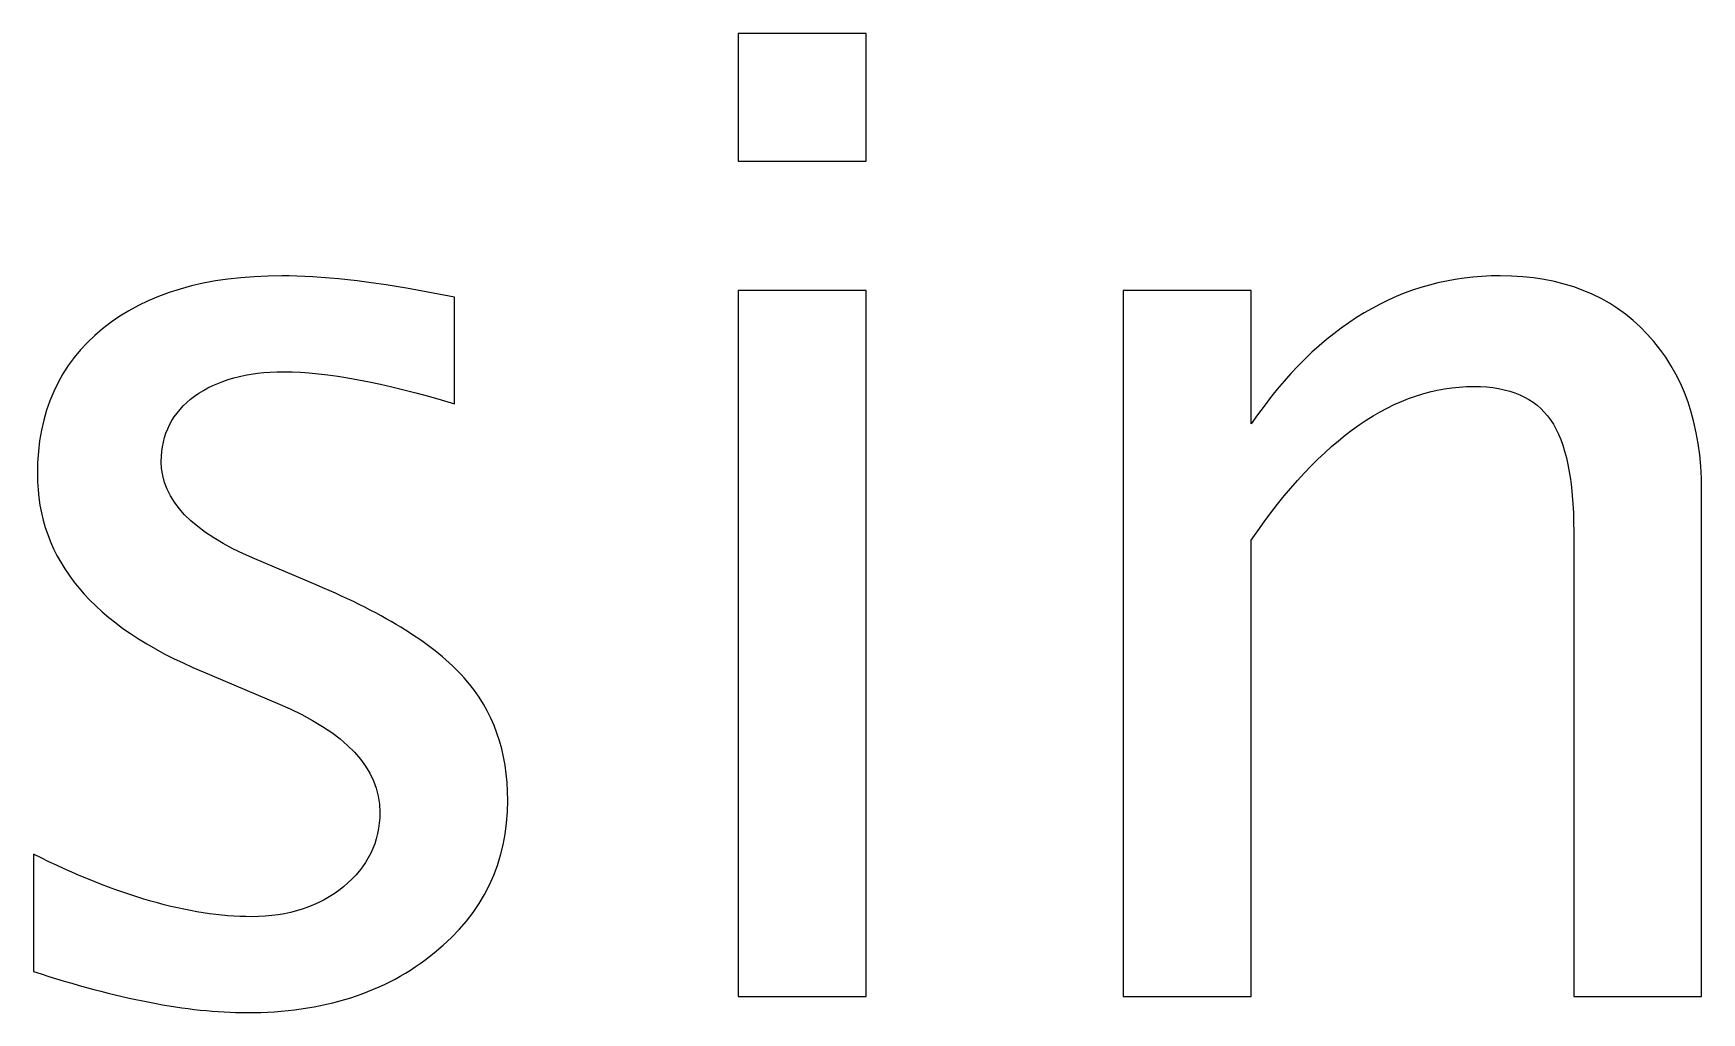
# Model space of a CAD drawing. Header units: centimetres. Extents: x -11.7 to 11.7, y -12.7 to 14.1.
# Drawn here: x -7.742 to -6.152, y 4.125 to 5.058 of the extents above; entities that cross this region are included whole.
import ezdxf

# ---------------------------------------------------------------- set-up
doc = ezdxf.new("R2010")
doc.units = ezdxf.units.CM
doc.header["$MEASUREMENT"] = 0
doc.layers.add('Layer 1', color=7, linetype='Continuous')

msp = doc.modelspace()

# ---------------------------------------------------------------- linework, layer by layer
at = {"layer": 'Layer 1'}
for points, knots in [([(-7.06988, 4.93626), (-7.06988, 4.93626), (-7.06988, 5.05818), (-7.06988, 5.05818), (-7.06988, 5.05818), (-7.06988, 5.05818), (-6.94796, 5.05818), (-6.94796, 5.05818), (-6.94796, 5.05818), (-6.94796, 5.05818), (-6.94796, 4.93626), (-6.94796, 4.93626), (-6.94796, 4.93626), (-6.94796, 4.93626), (-7.06988, 4.93626), (-7.06988, 4.93626)], [0, 0, 0, 0, 0.2, 0.2, 0.2, 0.2, 0.4, 0.4, 0.4, 0.4, 0.6, 0.6, 0.6, 0.6, 1, 1, 1, 1]), ([(-7.7415, 4.1641), (-7.7415, 4.1641), (-7.7415, 4.27586), (-7.7415, 4.27586), (-7.7415, 4.27586), (-7.6617, 4.23607), (-7.59249, 4.21617), (-7.53343, 4.21617), (-7.53343, 4.21617), (-7.49829, 4.21617), (-7.46908, 4.2257), (-7.44601, 4.24475), (-7.44601, 4.24475), (-7.42294, 4.26358), (-7.4113, 4.28729), (-7.4113, 4.31587), (-7.4113, 4.31587), (-7.4113, 4.35756), (-7.44368, 4.39207), (-7.50845, 4.41937), (-7.50845, 4.41937), (-7.50845, 4.41937), (-7.57979, 4.44964), (-7.57979, 4.44964), (-7.57979, 4.44964), (-7.68498, 4.49324), (-7.73769, 4.55632), (-7.73769, 4.63823), (-7.73769, 4.63823), (-7.73769, 4.69687), (-7.71695, 4.74301), (-7.67546, 4.77666), (-7.67546, 4.77666), (-7.63397, 4.81032), (-7.57703, 4.82704), (-7.50486, 4.82704), (-7.50486, 4.82704), (-7.46739, 4.82704), (-7.42082, 4.82196), (-7.36558, 4.81159), (-7.36558, 4.81159), (-7.36558, 4.81159), (-7.34018, 4.80672), (-7.34018, 4.80672), (-7.34018, 4.80672), (-7.34018, 4.80672), (-7.34018, 4.70512), (-7.34018, 4.70512), (-7.34018, 4.70512), (-7.40812, 4.72544), (-7.46231, 4.7356), (-7.50274, 4.7356), (-7.50274, 4.7356), (-7.5383, 4.7356), (-7.56645, 4.72777), (-7.58783, 4.71232), (-7.58783, 4.71232), (-7.609, 4.69687), (-7.61958, 4.67612), (-7.61958, 4.65009), (-7.61958, 4.65009), (-7.61958, 4.61347), (-7.58995, 4.58235), (-7.53047, 4.55717), (-7.53047, 4.55717), (-7.53047, 4.55717), (-7.47184, 4.5324), (-7.47184, 4.5324), (-7.47184, 4.5324), (-7.40537, 4.50446), (-7.35838, 4.47483), (-7.33087, 4.44371), (-7.33087, 4.44371), (-7.30314, 4.4126), (-7.28938, 4.37365), (-7.28938, 4.32708), (-7.28938, 4.32708), (-7.28938, 4.26803), (-7.31266, 4.21956), (-7.35944, 4.18167), (-7.35944, 4.18167), (-7.40601, 4.14378), (-7.4657, 4.12473), (-7.5383, 4.12473), (-7.5383, 4.12473), (-7.59418, 4.12473), (-7.6617, 4.13785), (-7.7415, 4.1641)], [0, 0, 0, 0, 0.0434783, 0.0434783, 0.0434783, 0.0434783, 0.0869565, 0.0869565, 0.0869565, 0.0869565, 0.1304348, 0.1304348, 0.1304348, 0.1304348, 0.173913, 0.173913, 0.173913, 0.173913, 0.2173913, 0.2173913, 0.2173913, 0.2173913, 0.2608696, 0.2608696, 0.2608696, 0.2608696, 0.3043478, 0.3043478, 0.3043478, 0.3043478, 0.3478261, 0.3478261, 0.3478261, 0.3478261, 0.3913043, 0.3913043, 0.3913043, 0.3913043, 0.4347826, 0.4347826, 0.4347826, 0.4347826, 0.4782609, 0.4782609, 0.4782609, 0.4782609, 0.5217391, 0.5217391, 0.5217391, 0.5217391, 0.5652174, 0.5652174, 0.5652174, 0.5652174, 0.6086957, 0.6086957, 0.6086957, 0.6086957, 0.6521739, 0.6521739, 0.6521739, 0.6521739, 0.6956522, 0.6956522, 0.6956522, 0.6956522, 0.7391304, 0.7391304, 0.7391304, 0.7391304, 0.7826087, 0.7826087, 0.7826087, 0.7826087, 0.826087, 0.826087, 0.826087, 0.826087, 0.8695652, 0.8695652, 0.8695652, 0.8695652, 0.9130435, 0.9130435, 0.9130435, 0.9130435, 1, 1, 1, 1]), ([(-6.70285, 4.13997), (-6.70285, 4.13997), (-6.70285, 4.81307), (-6.70285, 4.81307), (-6.70285, 4.81307), (-6.70285, 4.81307), (-6.58093, 4.81307), (-6.58093, 4.81307), (-6.58093, 4.81307), (-6.58093, 4.81307), (-6.58093, 4.68586), (-6.58093, 4.68586), (-6.58093, 4.68586), (-6.51637, 4.78005), (-6.43721, 4.82704), (-6.34365, 4.82704), (-6.34365, 4.82704), (-6.28481, 4.82704), (-6.23803, 4.80863), (-6.20353, 4.77158), (-6.20353, 4.77158), (-6.16903, 4.73475), (-6.15167, 4.68501), (-6.15167, 4.62278), (-6.15167, 4.62278), (-6.15167, 4.62278), (-6.15167, 4.13997), (-6.15167, 4.13997), (-6.15167, 4.13997), (-6.15167, 4.13997), (-6.27359, 4.13997), (-6.27359, 4.13997), (-6.27359, 4.13997), (-6.27359, 4.13997), (-6.27359, 4.58299), (-6.27359, 4.58299), (-6.27359, 4.58299), (-6.27359, 4.63294), (-6.281, 4.6685), (-6.2956, 4.68967), (-6.2956, 4.68967), (-6.31042, 4.71105), (-6.33476, 4.72163), (-6.36884, 4.72163), (-6.36884, 4.72163), (-6.44377, 4.72163), (-6.51447, 4.67274), (-6.58093, 4.57495), (-6.58093, 4.57495), (-6.58093, 4.57495), (-6.58093, 4.13997), (-6.58093, 4.13997), (-6.58093, 4.13997), (-6.58093, 4.13997), (-6.70285, 4.13997), (-6.70285, 4.13997)], [0, 0, 0, 0, 0.0666667, 0.0666667, 0.0666667, 0.0666667, 0.1333333, 0.1333333, 0.1333333, 0.1333333, 0.2, 0.2, 0.2, 0.2, 0.2666667, 0.2666667, 0.2666667, 0.2666667, 0.3333333, 0.3333333, 0.3333333, 0.3333333, 0.4, 0.4, 0.4, 0.4, 0.4666667, 0.4666667, 0.4666667, 0.4666667, 0.5333333, 0.5333333, 0.5333333, 0.5333333, 0.6, 0.6, 0.6, 0.6, 0.6666667, 0.6666667, 0.6666667, 0.6666667, 0.7333333, 0.7333333, 0.7333333, 0.7333333, 0.8, 0.8, 0.8, 0.8, 0.8666667, 0.8666667, 0.8666667, 0.8666667, 1, 1, 1, 1]), ([(-7.06988, 4.13997), (-7.06988, 4.13997), (-7.06988, 4.81307), (-7.06988, 4.81307), (-7.06988, 4.81307), (-7.06988, 4.81307), (-6.94796, 4.81307), (-6.94796, 4.81307), (-6.94796, 4.81307), (-6.94796, 4.81307), (-6.94796, 4.13997), (-6.94796, 4.13997), (-6.94796, 4.13997), (-6.94796, 4.13997), (-7.06988, 4.13997), (-7.06988, 4.13997)], [0, 0, 0, 0, 0.2, 0.2, 0.2, 0.2, 0.4, 0.4, 0.4, 0.4, 0.6, 0.6, 0.6, 0.6, 1, 1, 1, 1])]:
    msp.add_open_spline(points, degree=3, knots=knots, dxfattribs=at)

doc.saveas('drawing.dxf')
